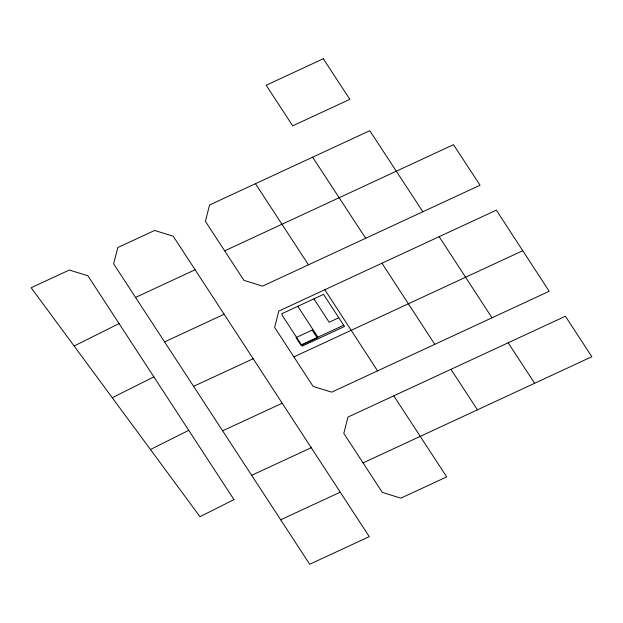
<?xml version="1.0" encoding="UTF-8"?>
<svg xmlns="http://www.w3.org/2000/svg" width="623" height="623" viewBox="0 0 623 623"><rect width="100%" height="100%" fill="white"/><g stroke="black" fill="none" stroke-linecap="round" stroke-linejoin="round"><path stroke-width="0.93" d="M112.265 397.731L153.865 376.86M150.47 449.518L188.746 430.314M74.129 345.999L119.094 323.578M135.565 297.428L195.108 269.759L369.268 536.644L309.701 564.267L113.643 263.841L117.809 247.541L154.621 230.463L173.217 236.218L195.108 269.759M422.869 211.742L262.517 286.136L243.943 280.358L205.38 221.305L209.569 204.983L369.774 130.69L422.869 211.742L480.06 185.21L453.497 144.676L224.669 250.851M164.573 341.91L224.148 314.226M381.954 263.21L278.793 311.072L274.626 327.371L313.143 386.424L331.709 392.147L549.198 291.276L496.336 210.153L381.954 263.21L434.784 344.34M508.15 342.798L565.396 316.235L591.85 356.722L363.077 462.905L343.81 433.382L347.977 417.083L508.15 342.798L534.627 383.27M338.803 317.761L329.146 322.239L313.899 298.853M193.582 386.338L253.172 358.755M301.415 344.823L343.678 325.229M293.885 356.901L522.767 250.711M222.613 430.812L282.196 403.237M251.661 475.318L311.227 447.696M280.677 519.792L340.244 492.17M312.621 157.191L365.685 238.274M450.951 369.322L477.444 409.833M255.453 183.699L308.463 264.814M439.145 236.67L492.006 317.792M393.791 395.839L446.691 476.891L400.893 498.159L382.304 492.411L363.077 462.905M297.81 306.314L317.932 337.168M324.801 289.718L377.561 370.88M282.157 313.571L281.845 314.802L302.248 346.1L344.503 326.499L323.555 294.375L282.157 313.571M233.975 499.623L199.991 516.685L31.15 287.74L69.309 270.039L87.874 275.763L233.975 499.623M323.321 58.733L266.177 85.25L292.693 125.846L349.846 99.33L323.321 58.733M312.162 330.112L296.073 337.573L301.15 345.368L317.247 337.907L312.162 330.112"/></g></svg>
